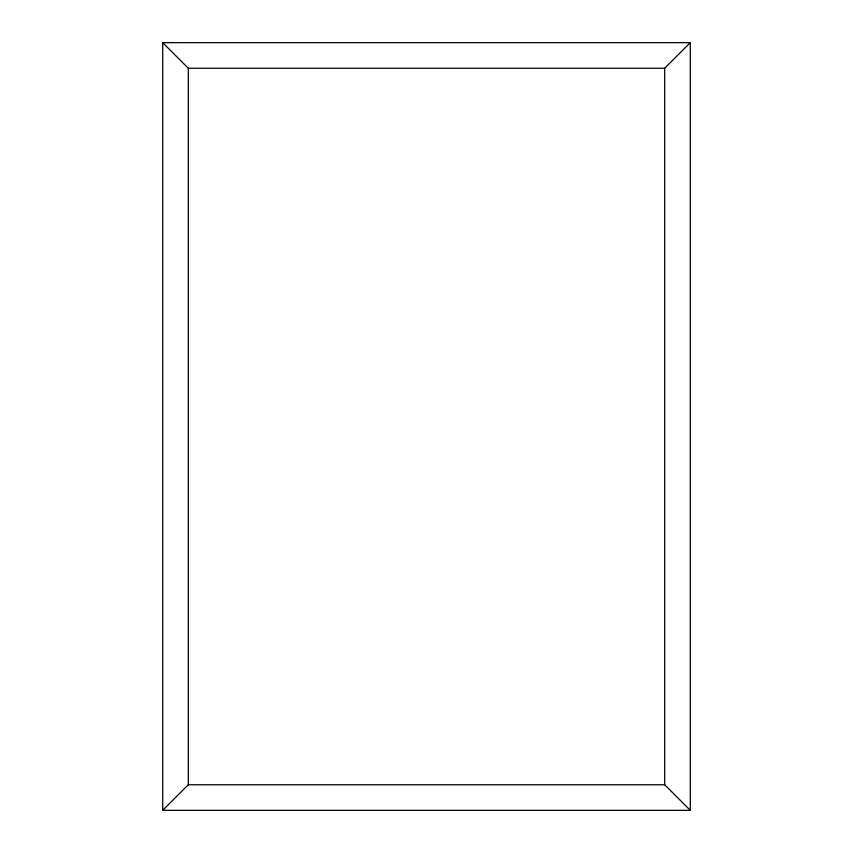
<?xml version="1.0" encoding="UTF-8"?>
<svg xmlns="http://www.w3.org/2000/svg" width="853" height="853" viewBox="0 0 853 853"><rect width="100%" height="100%" fill="white"/><g stroke="black" fill="none" stroke-linecap="round" stroke-linejoin="round"><path stroke-width="1.28" d="M690.29 810.35L664.7 784.76L664.7 68.24L690.29 42.65L162.71 42.65L162.71 810.35L690.29 810.35L690.29 42.65M162.71 810.35L188.3 784.76L188.3 68.24L162.71 42.65M188.3 68.24L664.7 68.24M188.3 784.76L664.7 784.76"/></g></svg>
